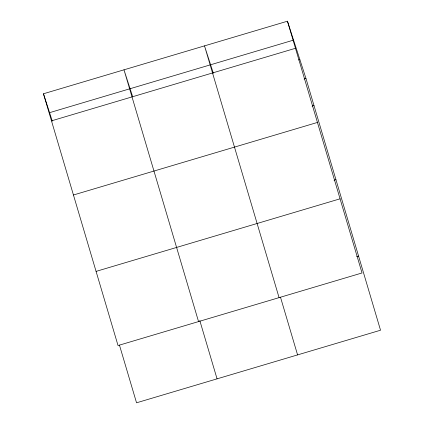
<?xml version="1.0" encoding="UTF-8"?>
<svg xmlns="http://www.w3.org/2000/svg" width="424" height="424" viewBox="0 0 424 424"><rect width="100%" height="100%" fill="white"/><g stroke="black" fill="none" stroke-linecap="round" stroke-linejoin="round"><path stroke-width="0.64" d="M287.456 21.2L362.032 272.961L118.036 345.534L43.465 93.773L287.456 21.2L305.964 78.467L380.535 330.227L136.544 402.8L119.462 345.136M49.571 112.667L293.562 40.1M51.484 120.856L295.48 48.288M298.586 59.948L299.853 59.572M304.061 79.034L305.964 78.467M312.085 106.122L313.988 105.555M73.447 194.998L317.444 122.43M334.048 180.264L335.946 179.697M96.073 271.387L340.069 198.819M356.674 256.653L358.577 256.085M213.357 73.294L204.501 45.871L279.072 297.632M132.643 96.63L123.983 69.822L198.554 321.583M43.465 93.773L52.322 121.19M280.497 297.235L297.579 354.904M199.794 320.549L217.062 378.849"/></g></svg>
